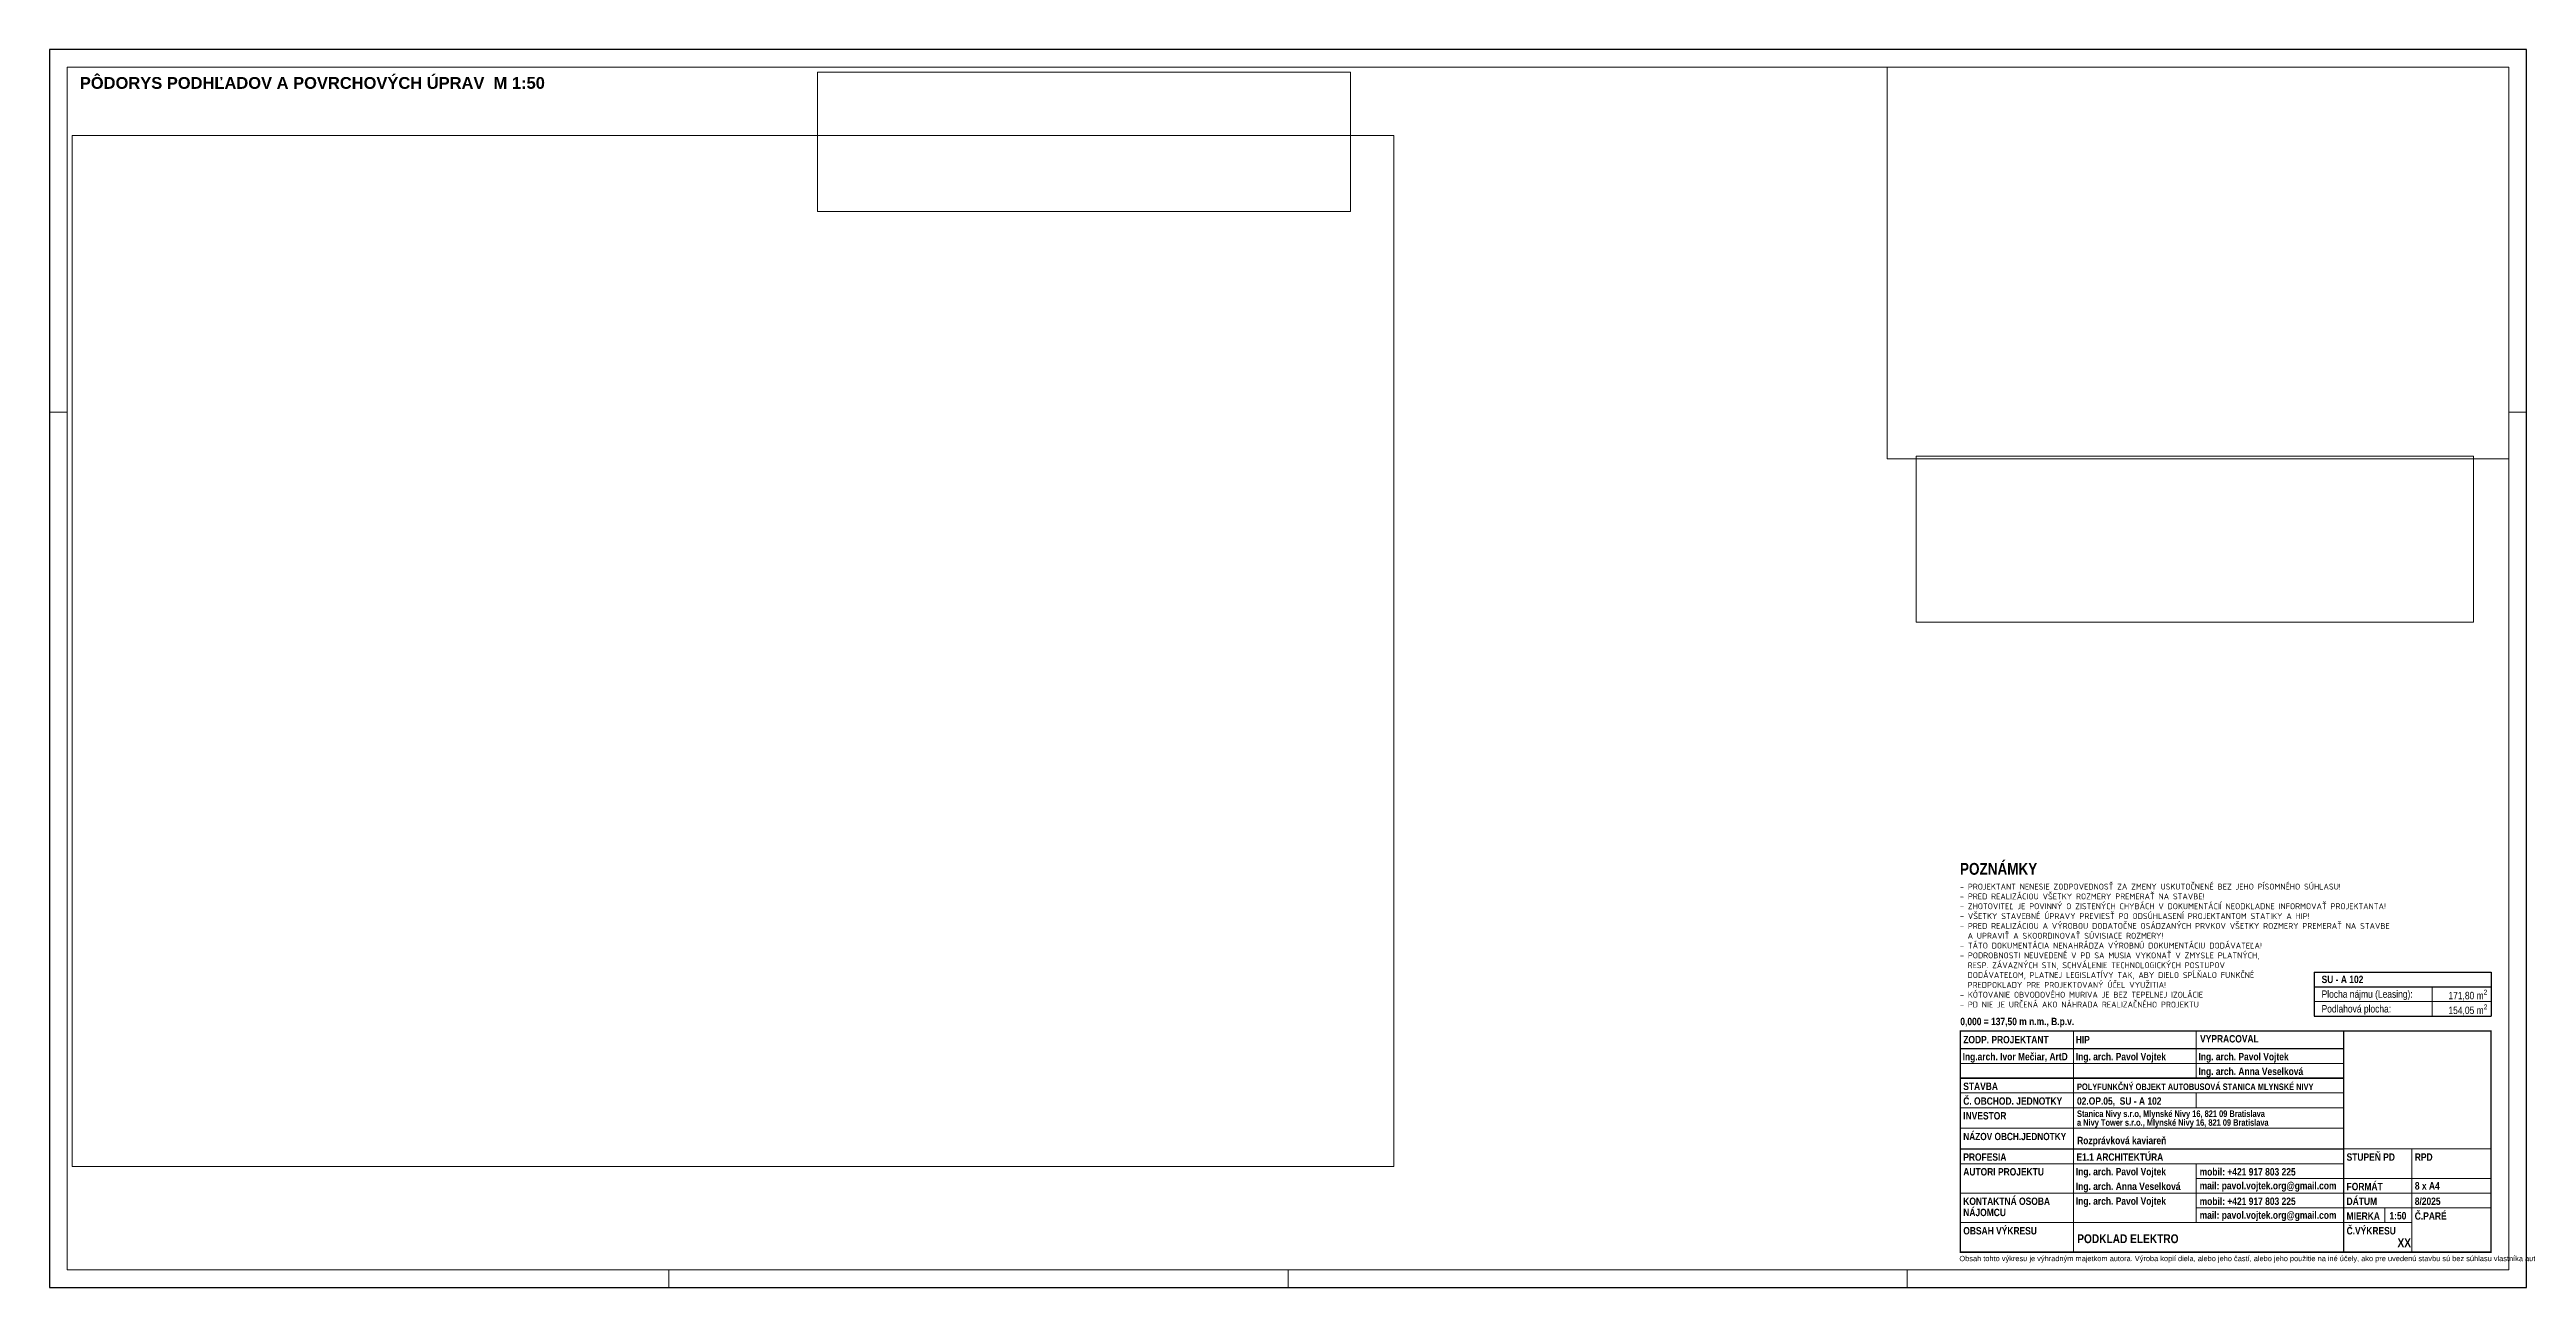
# Paper-space layout '(XX_PODKLAD_ELEKTRO)' of a CAD drawing. Header units: millimetres. Extents: x -140 to 700, y 0 to 420.
import ezdxf
from ezdxf.enums import TextEntityAlignment as Align

# ---------------------------------------------------------------- set-up
doc = ezdxf.new("R2010")
doc.units = ezdxf.units.MM
doc.header["$LTSCALE"] = 100
doc.layers.add('E1_LAYOUT', color=7, linetype='Continuous', lineweight=18, plot=False)
for name, color, linetype, lineweight in [('E1_Ns_tx_50', 210, 'Continuous', 25), ('E1_ROZPISKA', 7, 'Continuous', 13), ('E1_TEXT', 7, 'Continuous', 15), ('G-ANNO-TTLB', 6, 'Continuous', 9)]:
    doc.layers.add(name, color=color, linetype=linetype, lineweight=lineweight)
doc.styles.add('A-BOLD', font='ARIALNB.TTF')
doc.styles.add('Arial Narrow', font='ARIALN.TTF', dxfattribs={"height": 75})
doc.styles.add('ARIAL ROZP', font='arial.ttf', dxfattribs={"width": 0.8})
doc.styles.add('Calibri', font='calibri.ttf', dxfattribs={"height": 200})

# ---------------------------------------------------------------- blocks, each defined once
blk = doc.blocks.new('BLOK VYKRES')
at = {"layer": 'Defpoints'}
blk.add_lwpolyline([(-42000, 0), (0, 0), (0, 21000), (-42000, 21000)], close=True, dxfattribs=at)
at = {"layer": 'E1_ROZPISKA'}
for p, q in [((0, 14850), (-300, 14850)), ((-31500, 300), (-31500, 0)), ((-21000, 300), (-21000, 0)), ((-10500, 300), (-10500, 0)), ((-10500, 300), (-10500, 0))]:
    blk.add_line(p, q, dxfattribs=at)
at = {"layer": 'E1_ROZPISKA', "ltscale": 1000}
blk.add_line((-10500, 250), (-10500, 0), dxfattribs=at)
at = {"layer": 'E1_ROZPISKA'}
blk.add_lwpolyline([(-41700, 300), (-300, 300), (-300, 20700), (-41700, 20700)], close=True, dxfattribs=at)

psp = doc.layouts.new('(XX_PODKLAD_ELEKTRO)')

# ---------------------------------------------------------------- linework, layer by layer
at = {"layer": 'E1_ROZPISKA'}
for p, q in [((-140, 297), (-134, 297)), ((694, 297), (700, 297)), ((546.4, 12), (546.4, 87)), ((588, 87), (588, 71)), ((508, 76), (638, 76)), ((508, 71), (638, 71)), ((508, 66), (638, 66)), ((588, 61), (588, 66)), ((508, 47), (638, 47)), ((588, 42), (588, 22)), ((638, 47), (688, 47)), ((661.12, 47), (661.12, 12)), ((638, 37), (688, 37)), ((638, 32), (688, 32)), ((638, 27), (688, 27)), ((651.97, 27), (651.97, 22)), ((638, 22), (661.12, 22)), ((70, 0), (70, 6)), ((280, 0), (280, 6)), ((490, 0), (490, 6))]:
    psp.add_line(p, q, dxfattribs=at)
at = {"layer": 'E1_ROZPISKA', "color": 7, "linetype": 'Continuous', "lineweight": 25, "ltscale": 0.01}
for p, q in [((628, 107), (688, 107)), ((628, 107), (628, 92)), ((628, 102), (688, 102)), ((628, 102), (628, 92)), ((688, 107), (688, 92)), ((688, 102), (688, 92)), ((628, 92), (688, 92))]:
    psp.add_line(p, q, dxfattribs=at)
at = {"layer": 'E1_ROZPISKA', "color": 7, "linetype": 'Continuous', "lineweight": 13, "ltscale": 0.01}
for p, q in [((628, 102), (688, 102)), ((668, 102), (668, 92)), ((628, 97), (688, 97))]:
    psp.add_line(p, q, dxfattribs=at)
at = {"layer": 'E1_ROZPISKA', "const_width": 0.5}
psp.add_lwpolyline([(508, 87), (688, 87), (688, 12), (508, 12)], close=True, dxfattribs=at)
for points in [[(638, 87), (638, 12)], [(508, 81), (638, 81)], [(508, 71), (638, 71)], [(508, 47), (638, 47)]]:
    psp.add_lwpolyline(points, dxfattribs=at)
at = {"layer": 'E1_ROZPISKA'}
for points in [[(508, 61), (638, 61)], [(508, 54), (638, 54)], [(508, 42), (638, 42)], [(588, 37), (638, 37)], [(508, 32), (638, 32)], [(588, 27), (638, 27)], [(508, 22), (638, 22)], [(508, 12), (638, 12)]]:
    psp.add_lwpolyline(points, dxfattribs=at)
at = {"layer": 'E1_TEXT'}
psp.add_line((661.12, 22), (661.12, 12), dxfattribs=at)

# ---------------------------------------------------------------- block references
at = {"layer": 'E1_ROZPISKA', "xscale": 0.02, "yscale": 0.02, "zscale": 0.02}
psp.add_blockref('BLOK VYKRES', (700, 0), dxfattribs=at)

# ---------------------------------------------------------------- texts
at = {"layer": 'E1_Ns_tx_50', "linetype": 'Continuous', "lineweight": 50, "insert": (-129.73, 408.63), "char_height": 4, "attachment_point": 4, "style": 'A-BOLD'}
psp.add_mtext('\\A1;\\pxql;{\\fArial|b1|i0|c238|p34;PÔDORYS PODHĽADOV A POVRCHOVÝCH ÚPRAV  M 1:50}', dxfattribs=at)
at = {"layer": 'E1_Ns_tx_50', "color": 7, "linetype": 'Continuous', "lineweight": 50, "insert": (507.88, 142), "char_height": 4, "attachment_point": 4, "style": 'A-BOLD'}
psp.add_mtext('\\A1;\\pxql;POZNÁMKY', dxfattribs=at)
at = {"layer": 'E1_ROZPISKA', "insert": (507.69, 10.73), "char_height": 1.8, "width": 209.079, "attachment_point": 1, "rotation": 360, "style": 'ARIAL ROZP'}
psp.add_mtext('\\pxt0.34;Obsah tohto výkresu je výhradným majetkom autora. Výroba kopií diela, alebo jeho častí, alebo jeho použitie na iné účely, ako pre uvedenú stavbu sú bez súhlasu vlastníka autorských práv zakázané.', dxfattribs=at)
at = {"layer": 'E1_TEXT', "style": 'A-BOLD'}
for s, height, p in [('0,000 = 137,50 m n.m., B.p.v. ', 2.5, (508, 89)), ('ZODP. PROJEKTANT', 2.5, (509, 82.84)), ('HIP', 2.5, (547.14, 82.84)), ('VYPRACOVAL', 2.5, (589.32, 83.13)), ('Ing.arch. Ivor Mečiar, ArtD', 2.5, (508.78, 77.07)), ('Ing. arch. Pavol Vojtek', 2.5, (547.18, 77.07)), ('Ing. arch. Pavol Vojtek', 2.5, (588.78, 77.07)), ('STAVBA', 2.5, (509, 67)), ('POLYFUNKČNÝ OBJEKT AUTOBUSOVÁ STANICA MLYNSKÉ NIVY', 2.2, (547.57, 67)), ('Ing. arch. Anna Veselková', 2.5, (588.78, 72.07)), ('Č. OBCHOD. JEDNOTKY', 2.5, (509, 62)), ('INVESTOR', 2.5, (509, 57)), ('Stanica Nivy s.r.o, Mlynské Nivy 16, 821 09 Bratislava', 2.2, (547.57, 57.86)), ('02.OP.05,  SU - A 102 ', 2.5, (547.57, 62)), ('NÁZOV OBCH.JEDNOTKY', 2.45, (509, 50)), ('a Nivy Tower s.r.o., Mlynské Nivy 16, 821 09 Bratislava', 2.2, (547.57, 54.86)), ('Rozprávková kaviareň', 2.5, (547.62, 48.62)), ('PROFESIA', 2.5, (509, 43)), ('E1.1 ARCHITEKTÚRA', 2.5, (547.4, 43)), ('STUPEŇ PD', 2.5, (639, 43)), ('RPD', 2.5, (662.12, 43)), ('AUTORI PROJEKTU', 2.5, (509, 38)), ('Ing. arch. Pavol Vojtek', 2.5, (547.18, 38.07)), ('Ing. arch. Anna Veselková', 2.5, (547.18, 33.07)), ('mobil: +421 917 803 225', 2.5, (589.17, 38)), ('mail: pavol.vojtek.org@gmail.com', 2.5, (589.17, 33.3)), ('FORMÁT', 2.5, (639, 33)), ('8 x A4', 2.5, (662.15, 33.24)), ('KONTAKTNÁ OSOBA', 2.5, (509, 28)), ('NÁJOMCU', 2.5, (509, 24.21)), ('Ing. arch. Pavol Vojtek', 2.5, (547.18, 28.07)), ('mobil: +421 917 803 225', 2.5, (589.17, 28)), ('mail: pavol.vojtek.org@gmail.com', 2.5, (589.17, 23.3)), ('DÁTUM', 2.5, (639, 28)), ('MIERKA', 2.5, (639, 23)), ('1:50', 2.5, (653.54, 23.09)), ('8/2025', 2.5, (662.12, 28)), ('Č.PARÉ', 2.5, (662.12, 23)), ('OBSAH VÝKRESU', 2.5, (509, 18)), ('PODKLAD ELEKTRO', 3, (547.65, 15.04)), ('Č.VÝKRESU', 2.5, (639, 18))]:
    psp.add_text(s, height=height, dxfattribs=at).set_placement(p)
psp.add_text('XX', height=3, dxfattribs=at).set_placement((660.85, 12.76), align=Align.BOTTOM_RIGHT)
at = {"layer": 'E1_TEXT', "linetype": 'Continuous', "lineweight": 0, "insert": (630.53, 104.51), "char_height": 2.5, "attachment_point": 4, "style": 'A-BOLD'}
psp.add_mtext('\\pxql;\\A1;SU - A 102', dxfattribs=at)
at = {"layer": 'E1_TEXT', "linetype": 'Continuous', "lineweight": 50, "char_height": 2.5, "attachment_point": 4, "style": 'Arial Narrow'}
for s, insert in [('\\A1;{\\pql;\\fArial Narrow|b0|i0|c238|p34;Plocha nájmu (Leasing):}', (630.53, 99.16)), ('\\A1;171,80 m{\\H0.66x;\\S2^  ;}', (673.55, 99.04)), ('\\A1;{\\pql;\\fArial Narrow|b0|i0|c238|p34;Podlahová plocha:}', (630.53, 94.17)), ('\\A1;\\pxql;154,05 m{\\H0.66x;\\S2^  ;}', (673.55, 94.04))]:
    psp.add_mtext(s, dxfattribs=dict(at, insert=insert))
at = {"layer": 'G-ANNO-TTLB', "color": 7, "insert": (507.88, 137), "char_height": 2, "width": 162.0156, "attachment_point": 1, "style": 'Calibri'}
psp.add_mtext('{\\fISOCPEUR|b0|i0|c238|p34;- PROJEKTANT NENESIE ZODPOVEDNOSŤ ZA ZMENY USKUTOČNENÉ BEZ JEHO PÍSOMNÉHO SÚHLASU!\\P- PRED REALIZÁCIOU VŠETKY ROZMERY PREMERAŤ NA STAVBE!\\P- ZHOTOVITEĽ JE POVINNÝ O ZISTENÝCH CHYBÁCH V DOKUMENTÁCIÍ NEODKLADNE INFORMOVAŤ PROJEKTANTA!\\P- VŠETKY STAVEBNÉ ÚPRAVY PREVIESŤ PO ODSÚHLASENÍ PROJEKTANTOM STATIKY A HIP!\\P- PRED REALIZÁCIOU A VÝROBOU DODATOČNE OSÁDZANÝCH PRVKOV VŠETKY ROZMERY PREMERAŤ NA STAVBE \\P  A UPRAVIŤ A SKOORDINOVAŤ SÚVISIACE ROZMERY!\\P- TÁTO DOKUMENTÁCIA NENAHRÁDZA VÝROBNÚ DOKUMENTÁCIU DODÁVATEĽA!\\P- PODROBNOSTI NEUVEDENÉ V PD SA MUSIA VYKONAŤ V ZMYSLE PLATNÝCH, \\P  RESP. ZÁVAZNÝCH STN, SCHVÁLENIE TECHNOLOGICKÝCH POSTUPOV \\P  DODÁVATEĽOM, PLATNEJ LEGISLATÍVY TAK, ABY DIELO SPĹŇALO FUNKČNÉ\\P  PREDPOKLADY PRE PROJEKTOVANÝ ÚČEL VYUŽITIA!\\P- KÓTOVANIE OBVODOVÉHO MURIVA JE BEZ TEPELNEJ IZOLÁCIE\\P- PD NIE JE URČENÁ AKO NÁHRADA REALIZAČNÉHO PROJEKTU}', dxfattribs=at)

# ---------------------------------------------------------------- viewports
at = {"layer": 'E1_LAYOUT', "color": 7, "true_color": 0xffffff}
for center, size, view_center_point, view_height, status in [((210.84, 388.66), (180.77, 47.2498), (77979.01, -14734.142), 2362.48899, 5), ((91.82, 215.92), (448.21, 349.7127), (215453.38, 38914.14), 17485.63308, 4), ((587.51, 253.88), (189.04, 56.2278), (67698.421, 19487.036), 2811.38972, 3)]:
    psp.add_viewport(center=center, size=size, view_center_point=view_center_point, view_height=view_height, status=status, dxfattribs=at)
psp.add_viewport(center=(588.61, 347.58), size=(210.77, 132.832), view_center_point=(67155, 25997.308), view_height=6641.59788, dxfattribs=at)

doc.saveas('drawing.dxf')
